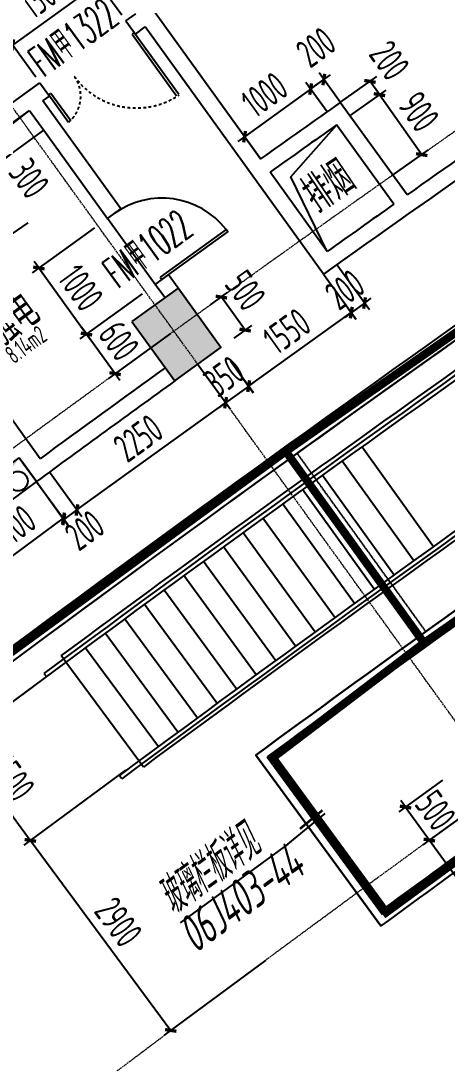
# Model space of a CAD drawing. Header units: millimetres. Extents: x 0 to 12095980, y -6694179 to 0.
# Drawn here: x 11596285 to 11601519, y -6452906 to -6440110 of the extents above; entities that cross this region are included whole.
import ezdxf
from ezdxf.enums import TextEntityAlignment as Align

# ---------------------------------------------------------------- set-up
doc = ezdxf.new("R2010")
doc.units = ezdxf.units.MM
doc.header["$LTSCALE"] = 10
for name, pattern in [('A1-RG-AXIS$0$CENTER', [50.8, 31.75, -6.35, 6.35, -6.35]), ('A1-RI-F2$0$Dash', [6, 3, -3]), ('A1-RI-F2$0$DASHDOT', [1, 0.5, -0.25, 0, -0.25]), ('A1-RI-F2$0$HIDDEN2', [0.1875, 0.125, -0.0625])]:
    doc.linetypes.add(name, pattern=pattern)
for name, color, linetype in [('A1-RD-2F$0$A-GLAZ', 140, 'Continuous'), ('A1-RD-2F$0$A-louban', 5, 'Continuous'), ('A1-RG-AXIS$0$A-COLU-HATH', 8, 'Continuous'), ('A1-RG-AXIS$0$A-COLUMN', 7, 'Continuous'), ('A1-RI-F2$0$0M-防火分区、防烟分区', 30, 'A1-RI-F2$0$DASHDOT'), ('A1-RI-F2$0$0P-FE-FH-P', 41, 'A1-RI-F2$0$YJdef_FE-FH_LINE_F'), ('A1-RI-F2$0$0P-FE-HY(消火栓)', 21, 'Continuous'), ('A1-RI-F2$0$A-DIMS-1：100', 1, 'Continuous'), ('A1-RI-F2$0$A-DOOR', 32, 'Continuous'), ('A1-RI-F2$0$A-FUZHUXIAN', 55, 'A1-RI-F2$0$HIDDEN2'), ('A1-RI-F2$0$A-HOLE', 2, 'Continuous'), ('A1-RI-F2$0$A-STRS', 50, 'Continuous'), ('A1-RI-F2$0$A-STRS-HRAL', 3, 'Continuous'), ('A1-RI-F2$0$A-SYMB', 4, 'Continuous'), ('A1-RI-F2$0$A-SYMB-AREA', 4, 'Continuous'), ('A1-RI-F2$0$A-SYMB-NAME', 4, 'Continuous'), ('A1-RI-F2$0$A-TEXT', 4, 'Continuous'), ('A1-RI-F2$0$A-TEXT1', 4, 'Continuous'), ('A1-RI-F2$0$A-WALL', 7, 'Continuous'), ('A1-RI-F2$0$N-SYMB-DOOR', 13, 'Continuous'), ('A1-RI-F2$0$N-SYMB-DOOR1', 13, 'Continuous'), ('A1-RI-F2$0$N-SYMB-DOOR2', 13, 'Continuous')]:
    doc.layers.add(name, color=color, linetype=linetype)
doc.layers.add('A1-RG-AXIS$0$A-GRID', color=1, linetype='A1-RG-AXIS$0$CENTER', lineweight=9)
doc.styles.add('A1-RI-F2$0$ECADI', font='gbeitc.shx', dxfattribs={"width": 0.7, "bigfont": 'gbcbig.shx'})
doc.styles.add('A1-RI-F2$0$ECADI-SYM', font='simplex.shx', dxfattribs={"width": 0.7, "bigfont": 'hztxt.shx'})
doc.styles.add('A1-RI-F2$0$hz1', font='hzs.shx', dxfattribs={"width": 0.75, "bigfont": 'hztxt.shx'})
doc.styles.add('A1-RI-F2$0$XD2008', font='xd-hzs.shx', dxfattribs={"width": 0.7, "bigfont": 'xd-hztxt.shx'})
doc.linetypes.add('A1-RI-F2$0$YJdef_FE-FH_LINE_F', pattern='A,4,-0.2,["F",A1-RI-F2$0$hz1,S=0.2,R=0,X=-0.1,Y=-0.1],-0.1', length=4.3)
doc.dimstyles.new('A1-RI-F2$0$XD100$0', dxfattribs={"dimscale": 100, "dimtxt": 3.5, "dimasz": 2, "dimexe": 1, "dimexo": 2, "dimgap": 1, "dimtad": 1, "dimdec": 0, "dimdsep": 46, "dimtxsty": 'A1-RI-F2$0$XD2008', "dimblk1": 'A1-RI-F2$0$_ArchTick', "dimblk2": 'A1-RI-F2$0$_ArchTick', "dimsah": 1, "dimcen": 2.5, "dimclrd": 1, "dimclre": 1, "dimclrt": 4, "dimaunit": 1, "dimadec": 0, "dimazin": 0, "dimtfac": 1, "dimtdec": 0, "dimtix": 1, "dimtmove": 2, "dimatfit": 3, "dimfxl": 1, "dimtolj": 1, "dimtzin": 0, "dimarcsym": 0})

# ---------------------------------------------------------------- blocks, each defined once
blk = doc.blocks.new('A1-RI-F2$0$A-X-D2-60$0$d1000')
at = {"layer": 'A1-RI-F2$0$A-DOOR'}
blk.add_lwpolyline([(1257258, 175907), (1257258, 175942), (1256258, 175942), (1256258, 175907)], close=True, dxfattribs=at)
blk.add_arc((1257258, 175942), 1000, 182.0058, 269.9549, dxfattribs=at)
blk = doc.blocks.new('A1-RI-F2$0$_ArchTick')
at = {"color": 0, "linetype": 'ByBlock', "const_width": 0.4}
blk.add_lwpolyline([(-0.5, -0.5), (0.5, 0.5)], dxfattribs=at)
blk = doc.blocks.new('*D272')
at = {"layer": 'A1-RI-F2$0$A-DIMS-1：100', "color": 1, "linetype": 'ByBlock', "lineweight": -2, "transparency": 16777216}
for p, q in [((11600044, -6441226), (11599785, -6440866)), ((11599843, -6440947), (11599924, -6440889)), ((11599843, -6440947), (11599032, -6441532)), ((11599233, -6441811), (11598974, -6441451)), ((11599032, -6441532), (11598951, -6441591))]:
    blk.add_line(p, q, dxfattribs=at)
at = {"layer": 'A1-RI-F2$0$A-DIMS-1：100', "color": 1, "linetype": 'ByBlock', "lineweight": -2, "transparency": 16777216, "xscale": 100, "yscale": 100, "zscale": 100}
for p, rotation in [((11599843, -6440947), 215.8112154456877), ((11599032, -6441532), 35.81121544568762)]:
    blk.add_blockref('A1-RI-F2$0$_ArchTick', p, dxfattribs=dict(at, rotation=rotation))
at = {"layer": 'A1-RI-F2$0$A-DIMS-1：100', "color": 4, "linetype": 'ByBlock', "transparency": 16777216, "insert": (11599277, -6441017), "char_height": 350, "attachment_point": 5, "rotation": 35.8112, "style": 'A1-RI-F2$0$XD2008'}
blk.add_mtext('\\A1;1000', dxfattribs=at)
blk = doc.blocks.new('*D273')
at = {"layer": 'A1-RI-F2$0$A-DIMS-1：100', "color": 1, "linetype": 'ByBlock', "lineweight": -2, "transparency": 16777216}
for p, q in [((11600206, -6441109), (11599947, -6440749)), ((11600044, -6441226), (11599785, -6440866)), ((11599843, -6440947), (11600005, -6440830)), ((11600005, -6440830), (11600086, -6440772)), ((11599843, -6440947), (11599762, -6441006))]:
    blk.add_line(p, q, dxfattribs=at)
at = {"layer": 'A1-RI-F2$0$A-DIMS-1：100', "color": 1, "linetype": 'ByBlock', "lineweight": -2, "transparency": 16777216, "xscale": 100, "yscale": 100, "zscale": 100}
for p, rotation in [((11600005, -6440830), 215.8112154455479), ((11599843, -6440947), 35.81121544554795)]:
    blk.add_blockref('A1-RI-F2$0$_ArchTick', p, dxfattribs=dict(at, rotation=rotation))
at = {"layer": 'A1-RI-F2$0$A-DIMS-1：100', "color": 4, "linetype": 'ByBlock', "transparency": 16777216, "insert": (11599908, -6440434), "char_height": 350, "attachment_point": 5, "rotation": 35.8112, "style": 'A1-RI-F2$0$XD2008'}
blk.add_mtext('\\A1;200', dxfattribs=at)
blk = doc.blocks.new('*D274')
at = {"layer": 'A1-RI-F2$0$A-DIMS-1：100', "color": 1, "linetype": 'ByBlock', "lineweight": -2, "transparency": 16777216}
for p, q in [((11600208, -6441110), (11600654, -6440795)), ((11600688, -6441016), (11600572, -6440853)), ((11600324, -6441274), (11600769, -6440959))]:
    blk.add_line(p, q, dxfattribs=at)
at = {"layer": 'A1-RI-F2$0$A-DIMS-1：100', "color": 1, "linetype": 'ByBlock', "lineweight": -2, "transparency": 16777216, "xscale": 100, "yscale": 100, "zscale": 100}
for p, rotation in [((11600572, -6440853), 125.245252925967), ((11600688, -6441016), 305.245252925967)]:
    blk.add_blockref('A1-RI-F2$0$_ArchTick', p, dxfattribs=dict(at, rotation=rotation))
at = {"layer": 'A1-RI-F2$0$A-DIMS-1：100', "color": 4, "linetype": 'ByBlock', "transparency": 16777216, "insert": (11600811, -6440596), "char_height": 350, "attachment_point": 5, "rotation": 305.2453, "style": 'A1-RI-F2$0$XD2008'}
blk.add_mtext('\\A1;200', dxfattribs=at)
blk = doc.blocks.new('*D275')
at = {"layer": 'A1-RI-F2$0$A-DIMS-1：100', "color": 1, "linetype": 'ByBlock', "lineweight": -2, "transparency": 16777216}
for p, q in [((11600324, -6441274), (11600769, -6440959)), ((11600688, -6441016), (11601207, -6441752)), ((11600843, -6442009), (11601289, -6441694))]:
    blk.add_line(p, q, dxfattribs=at)
at = {"layer": 'A1-RI-F2$0$A-DIMS-1：100', "color": 1, "linetype": 'ByBlock', "lineweight": -2, "transparency": 16777216, "xscale": 100, "yscale": 100, "zscale": 100}
for p, rotation in [((11600688, -6441016), 125.237551071963), ((11601207, -6441752), 305.237551071963)]:
    blk.add_blockref('A1-RI-F2$0$_ArchTick', p, dxfattribs=dict(at, rotation=rotation))
at = {"layer": 'A1-RI-F2$0$A-DIMS-1：100', "color": 4, "linetype": 'ByBlock', "transparency": 16777216, "insert": (11601172, -6441225), "char_height": 350, "attachment_point": 5, "rotation": 305.2376, "style": 'A1-RI-F2$0$XD2008'}
blk.add_mtext('\\A1;900', dxfattribs=at)
blk = doc.blocks.new('*D277')
at = {"layer": 'A1-RI-F2$0$A-DIMS-1：100', "color": 1, "linetype": 'ByBlock', "lineweight": -2, "transparency": 16777216}
for p, q in [((11600118, -6443381), (11600399, -6443774)), ((11599081, -6444595), (11600341, -6443692)), ((11598858, -6444283), (11599139, -6444676))]:
    blk.add_line(p, q, dxfattribs=at)
at = {"layer": 'A1-RI-F2$0$A-DIMS-1：100', "color": 1, "linetype": 'ByBlock', "lineweight": -2, "transparency": 16777216, "xscale": 100, "yscale": 100, "zscale": 100}
for p, rotation in [((11600341, -6443692), 35.60200396612282), ((11599081, -6444595), 215.6020039661228)]:
    blk.add_blockref('A1-RI-F2$0$_ArchTick', p, dxfattribs=dict(at, rotation=rotation))
at = {"layer": 'A1-RI-F2$0$A-DIMS-1：100', "color": 4, "linetype": 'ByBlock', "transparency": 16777216, "insert": (11599551, -6443920), "char_height": 350, "attachment_point": 5, "rotation": 35.602, "style": 'A1-RI-F2$0$XD2008'}
blk.add_mtext('\\A1;1550', dxfattribs=at)
blk = doc.blocks.new('*D278')
at = {"layer": 'A1-RI-F2$0$A-DIMS-1：100', "color": 1, "linetype": 'ByBlock', "lineweight": -2, "transparency": 16777216}
for p, q in [((11600165, -6443102), (11600564, -6443655)), ((11600002, -6443219), (11600401, -6443772)), ((11600505, -6443574), (11600343, -6443691)), ((11600505, -6443574), (11600586, -6443515)), ((11600343, -6443691), (11600262, -6443750))]:
    blk.add_line(p, q, dxfattribs=at)
at = {"layer": 'A1-RI-F2$0$A-DIMS-1：100', "color": 1, "linetype": 'ByBlock', "lineweight": -2, "transparency": 16777216, "xscale": 100, "yscale": 100, "zscale": 100}
for p, rotation in [((11600505, -6443574), 215.8112154458848), ((11600343, -6443691), 35.81121544588482)]:
    blk.add_blockref('A1-RI-F2$0$_ArchTick', p, dxfattribs=dict(at, rotation=rotation))
at = {"layer": 'A1-RI-F2$0$A-DIMS-1：100', "color": 4, "linetype": 'ByBlock', "transparency": 16777216, "insert": (11600263, -6443409), "char_height": 350, "attachment_point": 5, "rotation": 35.8112, "style": 'A1-RI-F2$0$XD2008'}
blk.add_mtext('\\A1;200', dxfattribs=at)
blk = doc.blocks.new('*D43')
at = {"layer": 'A1-RI-F2$0$A-DIMS-1：100', "color": 1, "linetype": 'ByBlock', "lineweight": -2, "transparency": 16777216}
for p, q in [((11598858, -6444283), (11599141, -6444674)), ((11598575, -6444487), (11598857, -6444879)), ((11599083, -6444593), (11598799, -6444798)), ((11599083, -6444593), (11599164, -6444535)), ((11598799, -6444798), (11598718, -6444857))]:
    blk.add_line(p, q, dxfattribs=at)
at = {"layer": 'A1-RI-F2$0$A-DIMS-1：100', "color": 1, "linetype": 'ByBlock', "lineweight": -2, "transparency": 16777216, "xscale": 100, "yscale": 100, "zscale": 100}
for p, rotation in [((11599083, -6444593), 215.8112154455651), ((11598799, -6444798), 35.81121544556513)]:
    blk.add_blockref('A1-RI-F2$0$_ArchTick', p, dxfattribs=dict(at, rotation=rotation))
at = {"layer": 'A1-RI-F2$0$A-DIMS-1：100', "color": 4, "linetype": 'ByBlock', "transparency": 16777216, "insert": (11598780, -6444473), "char_height": 350, "attachment_point": 5, "rotation": 35.8112, "style": 'A1-RI-F2$0$XD2008'}
blk.add_mtext('\\A1;350', dxfattribs=at)
blk = doc.blocks.new('*D122')
at = {"layer": 'A1-RI-F2$0$A-DIMS-1：100', "color": 1, "linetype": 'ByBlock', "lineweight": -2, "transparency": 16777216}
for p, q in [((11597188, -6442651), (11596425, -6443202)), ((11596506, -6443144), (11596447, -6443063)), ((11596506, -6443144), (11597091, -6443955)), ((11597773, -6443462), (11597010, -6444013)), ((11597091, -6443955), (11597149, -6444036))]:
    blk.add_line(p, q, dxfattribs=at)
at = {"layer": 'A1-RI-F2$0$A-DIMS-1：100', "color": 1, "linetype": 'ByBlock', "lineweight": -2, "transparency": 16777216, "xscale": 100, "yscale": 100, "zscale": 100}
for p, rotation in [((11596506, -6443144), 305.8112154446326), ((11597091, -6443955), 125.8112154446326)]:
    blk.add_blockref('A1-RI-F2$0$_ArchTick', p, dxfattribs=dict(at, rotation=rotation))
at = {"layer": 'A1-RI-F2$0$A-DIMS-1：100', "color": 4, "linetype": 'ByBlock', "transparency": 16777216, "insert": (11597021, -6443388), "char_height": 350, "attachment_point": 5, "rotation": 305.8112, "style": 'A1-RI-F2$0$XD2008'}
blk.add_mtext('\\A1;1000', dxfattribs=at)
blk = doc.blocks.new('*D123')
at = {"layer": 'A1-RI-F2$0$A-DIMS-1：100', "color": 1, "linetype": 'ByBlock', "lineweight": -2, "transparency": 16777216}
for p, q in [((11597773, -6443462), (11597010, -6444013)), ((11597091, -6443954), (11597032, -6443873)), ((11597091, -6443954), (11597442, -6444441)), ((11598124, -6443949), (11597360, -6444500)), ((11597442, -6444441), (11597500, -6444522))]:
    blk.add_line(p, q, dxfattribs=at)
at = {"layer": 'A1-RI-F2$0$A-DIMS-1：100', "color": 1, "linetype": 'ByBlock', "lineweight": -2, "transparency": 16777216, "xscale": 100, "yscale": 100, "zscale": 100}
for p, rotation in [((11597091, -6443954), 305.7834199531825), ((11597442, -6444441), 125.7834199531825)]:
    blk.add_blockref('A1-RI-F2$0$_ArchTick', p, dxfattribs=dict(at, rotation=rotation))
at = {"layer": 'A1-RI-F2$0$A-DIMS-1：100', "color": 4, "linetype": 'ByBlock', "transparency": 16777216, "insert": (11597489, -6444037), "char_height": 350, "attachment_point": 5, "rotation": 305.7834, "style": 'A1-RI-F2$0$XD2008'}
blk.add_mtext('\\A1;600', dxfattribs=at)
blk = doc.blocks.new('*D44')
at = {"layer": 'A1-RI-F2$0$A-DIMS-1：100', "color": 1, "linetype": 'ByBlock', "lineweight": -2, "transparency": 16777216}
for p, q in [((11598612, -6443598), (11598828, -6443442)), ((11599039, -6443906), (11598747, -6443501)), ((11598904, -6444004), (11599120, -6443848))]:
    blk.add_line(p, q, dxfattribs=at)
at = {"layer": 'A1-RI-F2$0$A-DIMS-1：100', "color": 1, "linetype": 'ByBlock', "lineweight": -2, "transparency": 16777216, "xscale": 100, "yscale": 100, "zscale": 100}
for p, rotation in [((11598747, -6443501), 125.7461277656089), ((11599039, -6443906), 305.7461277656089)]:
    blk.add_blockref('A1-RI-F2$0$_ArchTick', p, dxfattribs=dict(at, rotation=rotation))
at = {"layer": 'A1-RI-F2$0$A-DIMS-1：100', "color": 4, "linetype": 'ByBlock', "transparency": 16777216, "insert": (11599043, -6443420), "char_height": 350, "attachment_point": 5, "rotation": 305.7461, "style": 'A1-RI-F2$0$XD2008'}
blk.add_mtext('\\A1;500', dxfattribs=at)
blk = doc.blocks.new('A1-RI-F2$0$5erhfh')
at = {"layer": 'A1-RI-F2$0$A-SYMB-AREA', "style": 'A1-RI-F2$0$ECADI', "width": 0.7}
blk.add_attdef('340M2', text='', height=2.5, dxfattribs=at).set_placement((0, 1.25), align=Align.MIDDLE_LEFT)
at = {"layer": 'A1-RI-F2$0$A-SYMB-NAME', "style": 'A1-RI-F2$0$ECADI', "width": 0.7}
blk.add_attdef('CHINESENAME', (-12.29, 3.09), '', height=4.5, dxfattribs=at)
blk = doc.blocks.new('*D134')
at = {"layer": 'A1-RI-F2$0$A-DIMS-1：100', "color": 1, "linetype": 'ByBlock', "lineweight": -2, "transparency": 16777216}
for p, q in [((11598462, -6444332), (11598857, -6444879)), ((11596974, -6446115), (11598799, -6444798)), ((11596638, -6445648), (11597033, -6446196))]:
    blk.add_line(p, q, dxfattribs=at)
at = {"layer": 'A1-RI-F2$0$A-DIMS-1：100', "color": 1, "linetype": 'ByBlock', "lineweight": -2, "transparency": 16777216, "xscale": 100, "yscale": 100, "zscale": 100}
for p, rotation in [((11598799, -6444798), 35.81121544557475), ((11596974, -6446115), 215.8112154455747)]:
    blk.add_blockref('A1-RI-F2$0$_ArchTick', p, dxfattribs=dict(at, rotation=rotation))
at = {"layer": 'A1-RI-F2$0$A-DIMS-1：100', "color": 4, "linetype": 'ByBlock', "transparency": 16777216, "insert": (11597726, -6445233), "char_height": 350, "attachment_point": 5, "rotation": 35.8112, "style": 'A1-RI-F2$0$XD2008'}
blk.add_mtext('\\A1;2250', dxfattribs=at)
blk = doc.blocks.new('*D135')
at = {"layer": 'A1-RI-F2$0$A-DIMS-1：100', "color": 1, "linetype": 'ByBlock', "lineweight": -2, "transparency": 16777216}
for p, q in [((11596638, -6445648), (11597033, -6446196)), ((11596475, -6445765), (11596871, -6446313)), ((11596974, -6446115), (11596812, -6446232))]:
    blk.add_line(p, q, dxfattribs=at)
at = {"layer": 'A1-RI-F2$0$A-DIMS-1：100', "color": 1, "linetype": 'ByBlock', "lineweight": -2, "transparency": 16777216, "xscale": 100, "yscale": 100, "zscale": 100}
for p, rotation in [((11596812, -6446232), 215.8112154451398), ((11596974, -6446115), 35.81121544513988)]:
    blk.add_blockref('A1-RI-F2$0$_ArchTick', p, dxfattribs=dict(at, rotation=rotation))
at = {"layer": 'A1-RI-F2$0$A-DIMS-1：100', "color": 4, "linetype": 'ByBlock', "transparency": 16777216, "insert": (11597068, -6446364), "char_height": 350, "attachment_point": 5, "rotation": 35.8112, "style": 'A1-RI-F2$0$XD2008'}
blk.add_mtext('\\A1;200', dxfattribs=at)
blk = doc.blocks.new('*D140')
at = {"layer": 'A1-RI-F2$0$A-DIMS-1：100', "color": 1, "linetype": 'ByBlock', "lineweight": -2, "transparency": 16777216}
for p, q in [((11597569, -6449309), (11596321, -6450231)), ((11596402, -6450171), (11598125, -6452504)), ((11599292, -6451641), (11598044, -6452563))]:
    blk.add_line(p, q, dxfattribs=at)
at = {"layer": 'A1-RI-F2$0$A-DIMS-1：100', "color": 1, "linetype": 'ByBlock', "lineweight": -2, "transparency": 16777216, "xscale": 100, "yscale": 100, "zscale": 100}
for p, rotation in [((11596402, -6450171), 126.4576927272795), ((11598125, -6452504), 306.4576927272795)]:
    blk.add_blockref('A1-RI-F2$0$_ArchTick', p, dxfattribs=dict(at, rotation=rotation))
at = {"layer": 'A1-RI-F2$0$A-DIMS-1：100', "color": 4, "linetype": 'ByBlock', "transparency": 16777216, "insert": (11597484, -6451174), "char_height": 350, "attachment_point": 5, "rotation": 306.4577, "style": 'A1-RI-F2$0$XD2008'}
blk.add_mtext('\\A1;2900', dxfattribs=at)
blk = doc.blocks.new('*D141')
at = {"layer": 'A1-RI-F2$0$A-DIMS-1：100', "color": 1, "linetype": 'ByBlock', "lineweight": -2, "transparency": 16777216}
for p, q in [((11596678, -6448102), (11595430, -6449024)), ((11596401, -6450171), (11595510, -6448964)), ((11597569, -6449309), (11596321, -6450230))]:
    blk.add_line(p, q, dxfattribs=at)
at = {"layer": 'A1-RI-F2$0$A-DIMS-1：100', "color": 1, "linetype": 'ByBlock', "lineweight": -2, "transparency": 16777216, "xscale": 100, "yscale": 100, "zscale": 100}
for p, rotation in [((11595510, -6448964), 126.4382477705476), ((11596401, -6450171), 306.4382477705477)]:
    blk.add_blockref('A1-RI-F2$0$_ArchTick', p, dxfattribs=dict(at, rotation=rotation))
at = {"layer": 'A1-RI-F2$0$A-DIMS-1：100', "color": 4, "linetype": 'ByBlock', "transparency": 16777216, "insert": (11596177, -6449404), "char_height": 350, "attachment_point": 5, "rotation": 306.4382, "style": 'A1-RI-F2$0$XD2008'}
blk.add_mtext('\\A1;1500', dxfattribs=at)
blk = doc.blocks.new('*D46')
at = {"layer": 'A1-RI-F2$0$A-DIMS-1：100', "color": 1, "linetype": 'ByBlock', "lineweight": -2, "transparency": 16777216}
for p, q in [((11601464, -6449432), (11600927, -6449820)), ((11601008, -6449762), (11600949, -6449681)), ((11601008, -6449762), (11601301, -6450167)), ((11601757, -6449837), (11601220, -6450226)), ((11601301, -6450167), (11601359, -6450248))]:
    blk.add_line(p, q, dxfattribs=at)
at = {"layer": 'A1-RI-F2$0$A-DIMS-1：100', "color": 1, "linetype": 'ByBlock', "lineweight": -2, "transparency": 16777216, "xscale": 100, "yscale": 100, "zscale": 100}
for p, rotation in [((11601008, -6449762), 305.8775738633982), ((11601301, -6450167), 125.8775738633982)]:
    blk.add_blockref('A1-RI-F2$0$_ArchTick', p, dxfattribs=dict(at, rotation=rotation))
at = {"layer": 'A1-RI-F2$0$A-DIMS-1：100', "color": 4, "linetype": 'ByBlock', "transparency": 16777216, "insert": (11601377, -6449803), "char_height": 350, "attachment_point": 5, "rotation": 305.8776, "style": 'A1-RI-F2$0$XD2008'}
blk.add_mtext('\\A1;500', dxfattribs=at)
blk = doc.blocks.new('*D144')
at = {"layer": 'A1-RI-F2$0$A-DIMS-1：100', "color": 1, "linetype": 'ByBlock', "lineweight": -2, "transparency": 16777216}
for p, q in [((11601917, -6449721), (11601219, -6450225)), ((11603613, -6453369), (11601300, -6450167)), ((11604230, -6452923), (11603532, -6453427))]:
    blk.add_line(p, q, dxfattribs=at)
at = {"layer": 'A1-RI-F2$0$A-DIMS-1：100', "color": 1, "linetype": 'ByBlock', "lineweight": -2, "transparency": 16777216, "xscale": 100, "yscale": 100, "zscale": 100}
for p, rotation in [((11601300, -6450167), 125.8400798193442), ((11603613, -6453369), 305.8400798193442)]:
    blk.add_blockref('A1-RI-F2$0$_ArchTick', p, dxfattribs=dict(at, rotation=rotation))
at = {"layer": 'A1-RI-F2$0$A-DIMS-1：100', "color": 4, "linetype": 'ByBlock', "transparency": 16777216, "insert": (11602680, -6451607), "char_height": 350, "attachment_point": 5, "rotation": 305.8401, "style": 'A1-RI-F2$0$XD2008'}
blk.add_mtext('\\A1;3950', dxfattribs=at)
blk = doc.blocks.new('A1-RD-2F')
at = {"layer": 'A1-RD-2F$0$A-GLAZ', "ltscale": 0.25}
for radius, start, end in [(292800, 108.984813, 127.828852), (292500, 108.926088, 127.887577), (292500, 108.926088, 127.887577)]:
    blk.add_arc((11778729.3, -6694180.2), radius, start, end, dxfattribs=at)
at = {"layer": 'A1-RD-2F$0$A-louban'}
blk.add_lwpolyline([(11592585.5, -6454466.4), (11599153.7, -6462913.2, -0.0824084), (11683476.3, -6417307.1)], format="xyb", dxfattribs=at)
blk.add_lwpolyline([(11602211.1, -6450125.7, 0.0015459), (11600705.4, -6451221.8), (11599169, -6449124.3, -0.0088636), (11607955.7, -6442922.1), (11606439.4, -6440688.1, 0.0136054), (11592884.1, -6450451), (11592884.1, -6450451), (11594708.7, -6452832.7, 0.0022067), (11592585.5, -6454466.4), (11599153.7, -6462913.2, -0.0085073), (11607125.8, -6456937.6)], format="xyb", close=True, dxfattribs=at)
blk = doc.blocks.new('A1-RI-F2$0$进户门')
at = {"layer": 'A1-RI-F2$0$A-DOOR', "linetype": 'Continuous'}
for p, q in [((0, 0), (0, -383)), ((1200, 4), (1200, -860))]:
    blk.add_line(p, q, dxfattribs=at)
for points in [[(0, 0), (0, -383)], [(0, 0), (32, 0)], [(32, 0), (32, -383)], [(1168, 4), (1168, -860)], [(1200, 4), (1168, 4)], [(1200, 4), (1200, -860)]]:
    blk.add_lwpolyline(points, dxfattribs=at)
at = {"layer": 'A1-RI-F2$0$A-DOOR', "linetype": 'A1-RI-F2$0$Dash'}
for centre, radius, start, end in [((-25, -1), 383, 274.2492, 0.2101), ((1229, 4), 872, 180.2762, 268.0603)]:
    blk.add_arc(centre, radius, start, end, dxfattribs=at)
blk = doc.blocks.new('*D306')
at = {"layer": 'A1-RI-F2$0$A-DIMS-1：100', "color": 1, "linetype": 'ByBlock', "lineweight": -2, "transparency": 16777216}
for p, q in [((11597524, -6440040), (11597181, -6439565)), ((11596185, -6440407), (11597240, -6439646)), ((11596470, -6440801), (11596127, -6440326))]:
    blk.add_line(p, q, dxfattribs=at)
at = {"layer": 'A1-RI-F2$0$A-DIMS-1：100', "color": 1, "linetype": 'ByBlock', "lineweight": -2, "transparency": 16777216, "xscale": 100, "yscale": 100, "zscale": 100}
for p, rotation in [((11597240, -6439646), 35.81121544583134), ((11596185, -6440407), 215.8112154458313)]:
    blk.add_blockref('A1-RI-F2$0$_ArchTick', p, dxfattribs=dict(at, rotation=rotation))
at = {"layer": 'A1-RI-F2$0$A-DIMS-1：100', "color": 4, "linetype": 'ByBlock', "transparency": 16777216, "insert": (11596551, -6439803), "char_height": 350, "attachment_point": 5, "rotation": 35.8112, "style": 'A1-RI-F2$0$XD2008'}
blk.add_mtext('\\A1;1300', dxfattribs=at)
blk = doc.blocks.new('*D311')
at = {"layer": 'A1-RI-F2$0$A-DIMS-1：100', "color": 1, "linetype": 'ByBlock', "lineweight": -2, "transparency": 16777216}
for p, q in [((11595969, -6441515), (11595700, -6441709)), ((11595781, -6441650), (11595956, -6441894)), ((11596144, -6441758), (11595875, -6441952))]:
    blk.add_line(p, q, dxfattribs=at)
at = {"layer": 'A1-RI-F2$0$A-DIMS-1：100', "color": 1, "linetype": 'ByBlock', "lineweight": -2, "transparency": 16777216, "xscale": 100, "yscale": 100, "zscale": 100}
for p, rotation in [((11595781, -6441650), 125.811212836193), ((11595956, -6441894), 305.811212836193)]:
    blk.add_blockref('A1-RI-F2$0$_ArchTick', p, dxfattribs=dict(at, rotation=rotation))
at = {"layer": 'A1-RI-F2$0$A-DIMS-1：100', "color": 4, "linetype": 'ByBlock', "transparency": 16777216, "insert": (11596386, -6442045), "char_height": 350, "attachment_point": 5, "rotation": 305.8112, "style": 'A1-RI-F2$0$XD2008'}
blk.add_mtext('\\A1;300', dxfattribs=at)
blk = doc.blocks.new('*D342')
at = {"layer": 'A1-RI-F2$0$A-DIMS-1：100', "color": 1, "linetype": 'ByBlock', "lineweight": -2, "transparency": 16777216}
for p, q in [((11596200, -6447959), (11595193, -6448704)), ((11596438, -6448280), (11595431, -6449025)), ((11595512, -6448966), (11595274, -6448644))]:
    blk.add_line(p, q, dxfattribs=at)
at = {"layer": 'A1-RI-F2$0$A-DIMS-1：100', "color": 1, "linetype": 'ByBlock', "lineweight": -2, "transparency": 16777216, "xscale": 100, "yscale": 100, "zscale": 100}
for p, rotation in [((11595274, -6448644), 126.5135477294128), ((11595512, -6448966), 306.5135477294128)]:
    blk.add_blockref('A1-RI-F2$0$_ArchTick', p, dxfattribs=dict(at, rotation=rotation))
at = {"layer": 'A1-RI-F2$0$A-DIMS-1：100', "color": 4, "linetype": 'ByBlock', "transparency": 16777216, "insert": (11595246, -6449113), "char_height": 350, "attachment_point": 5, "rotation": 306.5135, "style": 'A1-RI-F2$0$XD2008'}
blk.add_mtext('\\A1;400', dxfattribs=at)
blk = doc.blocks.new('A1-RI-F2$0$mc')
at = {"layer": 'A1-RI-F2$0$N-SYMB-DOOR', "style": 'A1-RI-F2$0$ECADI-SYM', "width": 0.7}
for tag, p in [('门窗主编号1', (55.7, -311.3)), ('门窗主编号2', (667.6, -311.3))]:
    blk.add_attdef(tag, p, '', height=180, dxfattribs=at)
at = {"layer": 'A1-RI-F2$0$N-SYMB-DOOR', "style": 'A1-RI-F2$0$ECADI-SYM', "width": 0.7, "flags": 1}
for tag, p in [('洞口尺寸(宽X高)', (55.6, -717.2)), ('备注', (57.1, -921.2))]:
    blk.add_attdef(tag, p, '', height=180, dxfattribs=at)
at = {"layer": 'A1-RI-F2$0$N-SYMB-DOOR1', "style": 'A1-RI-F2$0$ECADI-SYM', "width": 0.7}
blk.add_attdef('门窗辅编号1', (55.7, -516.1), '', height=180, dxfattribs=at)
at = {"layer": 'A1-RI-F2$0$N-SYMB-DOOR2', "style": 'A1-RI-F2$0$ECADI-SYM', "width": 0.7}
blk.add_attdef('门窗辅编号2', (311.5, -516.1), '', height=180, dxfattribs=at)
blk = doc.blocks.new('A1-RI-F2$0$112')
at = {"layer": 'A1-RI-F2$0$0P-FE-HY(消火栓)'}
for p, q in [((-1145151, 724088), (-1144188, 723932)), ((-1144188, 723932), (-1144246, 723576)), ((-1144246, 723576), (-1145208, 723732))]:
    blk.add_line(p, q, dxfattribs=at)
blk.add_circle((-1144401, 723743), 120, dxfattribs=at)
blk.add_solid([(-1144188, 723932), (-1145151, 724088), (-1145208, 723732)], dxfattribs=at)
blk = doc.blocks.new('*D522')
at = {"layer": 'A1-RI-F2$0$A-DIMS-1：100', "color": 1, "linetype": 'ByBlock', "lineweight": -2, "transparency": 16777216}
for p, q in [((11596479, -6445768), (11596867, -6446298)), ((11595920, -6446867), (11596808, -6446217)), ((11595592, -6446418), (11595979, -6446947))]:
    blk.add_line(p, q, dxfattribs=at)
at = {"layer": 'A1-RI-F2$0$A-DIMS-1：100', "color": 1, "linetype": 'ByBlock', "lineweight": -2, "transparency": 16777216, "xscale": 100, "yscale": 100, "zscale": 100}
for p, rotation in [((11596808, -6446217), 36.21066590263182), ((11595920, -6446867), 216.2106659026318)]:
    blk.add_blockref('A1-RI-F2$0$_ArchTick', p, dxfattribs=dict(at, rotation=rotation))
at = {"layer": 'A1-RI-F2$0$A-DIMS-1：100', "color": 4, "linetype": 'ByBlock', "transparency": 16777216, "insert": (11596202, -6446320), "char_height": 350, "attachment_point": 5, "rotation": 36.2107, "style": 'A1-RI-F2$0$XD2008'}
blk.add_mtext('\\A1;1100', dxfattribs=at)
blk = doc.blocks.new('A1-RG-AXIS$0$colu')
at = {"layer": 'A1-RG-AXIS$0$A-COLU-HATH', "linetype": 'ByBlock'}
h = blk.add_hatch(color=256, dxfattribs=at)
h.paths.add_polyline_path([(11591264, -6433839), (11591159, -6433557), (11590222, -6433908), (11590400, -6434382)])
h.paths.add_polyline_path([(11582706, -6437301), (11582516, -6436795), (11581580, -6437146), (11581701, -6437474)])
h.paths.add_polyline_path([(11590472, -6449024), (11591080, -6449817), (11591635, -6449392), (11591027, -6448598)])
h.paths.add_polyline_path([(11597647, -6443800), (11598174, -6444530), (11598741, -6444120), (11598215, -6443391)])
h.paths.add_polyline_path([(11585545, -6442594), (11586154, -6443388), (11586709, -6442962), (11586101, -6442168)])
h.paths.add_polyline_path([(11592849, -6437150), (11593376, -6437880), (11593943, -6437471), (11593417, -6436741)])
h.paths.add_polyline_path([(11606395, -6455924), (11606921, -6456654), (11607489, -6456244), (11606962, -6455514)])
h.paths.add_polyline_path([(11601626, -6449315), (11602153, -6450044), (11602720, -6449635), (11602194, -6448905)])
edge = h.paths.add_edge_path()
edge.add_arc((11595249, -6454684), 425, 0, 360)
edge = h.paths.add_edge_path()
edge.add_arc((11600176, -6461115), 425, 0, 360)
h.paths.add_polyline_path([(11613307, -6451074), (11613812, -6451818), (11614392, -6451425), (11613886, -6450680)])
h.paths.add_polyline_path([(11620356, -6446424), (11620839, -6447183), (11621430, -6446806), (11620946, -6446047)])
h.paths.add_polyline_path([(11615974, -6439552), (11616458, -6440311), (11617048, -6439934), (11616564, -6439175)])
h.paths.add_polyline_path([(11608730, -6444330), (11609235, -6445075), (11609815, -6444682), (11609309, -6443937)])
h.paths.add_polyline_path([(11600306, -6431919), (11600812, -6432664), (11601391, -6432270), (11600885, -6431526)])
h.paths.add_polyline_path([(11607910, -6426904), (11608394, -6427663), (11608984, -6427286), (11608500, -6426527)])
h.paths.add_polyline_path([(11630302, -6423285), (11630693, -6423983), (11631129, -6423739), (11630739, -6423040)])
h.paths.add_polyline_path([(11626248, -6416039), (11626639, -6416737), (11627075, -6416493), (11626684, -6415795)])
h.paths.add_polyline_path([(11627535, -6441978), (11627997, -6442751), (11628598, -6442392), (11628136, -6441619)])
h.paths.add_polyline_path([(11634839, -6437741), (11635279, -6438526), (11635889, -6438184), (11635450, -6437399)])
h.paths.add_polyline_path([(11615655, -6422109), (11616117, -6422881), (11616718, -6422522), (11616256, -6421750)])
h.paths.add_polyline_path([(11619863, -6429147), (11620325, -6429919), (11620926, -6429560), (11620464, -6428788)])
h.paths.add_polyline_path([(11630859, -6430629), (11631299, -6431414), (11631910, -6431072), (11631470, -6430287)])
h.paths.add_polyline_path([(11627539, -6424694), (11627978, -6425480), (11628589, -6425138), (11628150, -6424353)])
h.paths.add_polyline_path([(11623353, -6434983), (11623815, -6435756), (11624415, -6435396), (11623953, -6434624)])
h.paths.add_polyline_path([(11623535, -6417538), (11623974, -6418324), (11624585, -6417982), (11624146, -6417197)])
h.paths.add_polyline_path([(11635339, -6420464), (11635756, -6421262), (11636376, -6420938), (11635960, -6420140)])
h.paths.add_polyline_path([(11645506, -6407138), (11645842, -6407864), (11645388, -6408074), (11645053, -6407348)])
h.paths.add_polyline_path([(11648218, -6414201), (11648554, -6414927), (11649008, -6414718), (11648672, -6413991)])
h.paths.add_polyline_path([(11649797, -6429904), (11650191, -6430713), (11650820, -6430407), (11650426, -6429597)])
h.paths.add_polyline_path([(11632163, -6412872), (11631542, -6413196), (11632283, -6414615), (11632904, -6414290)])
h.paths.add_polyline_path([(11648553, -6404923), (11647915, -6405211), (11648573, -6406669), (11649211, -6406381)])
h.paths.add_polyline_path([(11638488, -6426491), (11638905, -6427289), (11639525, -6426965), (11639108, -6426167)])
h.paths.add_polyline_path([(11646232, -6422575), (11646626, -6423384), (11647255, -6423078), (11646862, -6422268)])
h.paths.add_polyline_path([(11643258, -6416460), (11643651, -6417269), (11644281, -6416963), (11643887, -6416153)])
edge = h.paths.add_edge_path()
edge.add_arc((11640554, -6410101), 425, 0, 360)
h.paths.add_polyline_path([(11642262, -6433715), (11642678, -6434512), (11643299, -6434188), (11642882, -6433391)])
h.paths.add_polyline_path([(11657439, -6426310), (11657809, -6427131), (11658447, -6426843), (11658077, -6426022)])
h.paths.add_polyline_path([(11654086, -6418882), (11654456, -6419702), (11655094, -6419414), (11654724, -6418594)])
h.paths.add_polyline_path([(11659423, -6409141), (11659770, -6409971), (11660416, -6409702), (11660069, -6408871)])
h.paths.add_polyline_path([(11651288, -6412684), (11651658, -6413504), (11652296, -6413216), (11651926, -6412396)])
h.paths.add_polyline_path([(11672567, -6404095), (11672841, -6404846), (11673311, -6404675), (11673037, -6403924)])
h.paths.add_polyline_path([(11669749, -6396288), (11670092, -6397229), (11670562, -6397058), (11670219, -6396117)])
h.paths.add_polyline_path([(11678236, -6409178), (11678568, -6410121), (11679228, -6409889), (11678897, -6408946)])
h.paths.add_polyline_path([(11675949, -6402668), (11676281, -6403611), (11676941, -6403379), (11676610, -6402436)])
h.paths.add_polyline_path([(11662042, -6415416), (11662388, -6416247), (11663034, -6415977), (11662688, -6415147)])
h.paths.add_polyline_path([(11670094, -6412181), (11670417, -6413021), (11671070, -6412770), (11670748, -6411930)])
h.paths.add_polyline_path([(11656266, -6401573), (11656651, -6402496), (11657297, -6402226), (11656912, -6401304)])
h.paths.add_polyline_path([(11664718, -6398177), (11665077, -6399111), (11665730, -6398860), (11665372, -6397926)])
h.paths.add_polyline_path([(11667657, -6405832), (11667980, -6406673), (11668633, -6406422), (11668311, -6405582)])
h.paths.add_polyline_path([(11673265, -6395025), (11673596, -6395969), (11674256, -6395737), (11673925, -6394793)])
edge = h.paths.add_edge_path()
edge.add_arc((11681417, -6417175), 425, 0, 360)
h.paths.add_polyline_path([(11673015, -6419789), (11673338, -6420629), (11673991, -6420379), (11673669, -6419538)])
h.paths.add_polyline_path([(11665180, -6422938), (11665527, -6423769), (11666173, -6423499), (11665826, -6422668)])
at = {"layer": 'A1-RG-AXIS$0$A-COLUMN'}
blk.add_lwpolyline([(11597647, -6443800), (11598174, -6444530), (11598741, -6444120), (11598215, -6443391)], close=True, dxfattribs=at)
blk = doc.blocks.new('A1-RG-AXIS')
at = {"layer": 'A1-RG-AXIS$0$A-GRID', "linetype": 'A1-RG-AXIS$0$CENTER', "ltscale": 0.05}
blk.add_lwpolyline([(11682866.1, -6392336.6, 0.1037295), (11569674.9, -6456283.6, 0.1037295)], format="xyb", dxfattribs=at)
at = {"layer": 'A1-RG-AXIS$0$A-GRID', "ltscale": 0.05}
for points in [[(11690526.8, -6414141.5, 0.1045274), (11584753.6, -6473784.9)], [(11691982.8, -6418505.6, 0.1046378), (11587756.3, -6477270.1)]]:
    blk.add_lwpolyline(points, format="xyb", dxfattribs=at)
at = {"layer": 'A1-RG-AXIS$0$A-GRID', "linetype": 'A1-RG-AXIS$0$CENTER', "ltscale": 0.05}
blk.add_lwpolyline([(11612502.7, -6463791.2), (11588159.5, -6430052.4)], dxfattribs=at)
blk.add_arc((11778731.9, -6694178.6), 308600, 107.574373, 131.323037, dxfattribs=at)
at = {"layer": 'A1-RG-AXIS$0$A-GRID', "ltscale": 0.05}
blk.add_arc((11778731.9, -6694178.6), 301700, 107.53359, 131.336201, dxfattribs=at)
at = {"layer": 'A1-RG-AXIS$0$A-COLU-HATH', "linetype": 'ByBlock'}
blk.add_blockref('A1-RG-AXIS$0$colu', (0, 0), dxfattribs=at)
blk = doc.blocks.new('A1-RI-F2$0$ECADI-TAG-HGHT（国标）')
at = {"color": 1}
blk.add_line((-2.12, 2.12), (11.77, 2.12), dxfattribs=at)
at = {"color": 1, "const_width": 0.5}
blk.add_lwpolyline([(-2.12, 2.12), (0, 0), (2.12, 2.12)], dxfattribs=at)
at = {"color": 1}
blk.add_point((-1.48, 4.6), dxfattribs=at)
at = {"style": 'A1-RI-F2$0$XD2008', "width": 0.7}
blk.add_attdef('FL', text='', height=3, dxfattribs=at).set_placement((-2.69, 2.97), align=Align.RIGHT)
for tag, p in [('F.F.L.', (2.28, 2.97)), ('T.O.S.', (2.28, -1.1))]:
    blk.add_attdef(tag, p, '', height=3, dxfattribs=at)
blk = doc.blocks.new('A1-RI-F2')
at = {"layer": 'A1-RI-F2$0$0M-防火分区、防烟分区', "const_width": 100}
blk.add_lwpolyline([(11599538, -6445395.4, -0.0211339), (11621180.6, -6431155.5), (11622668.8, -6433644.6, 0.02113), (11601234.9, -6447747.1)], format="xyb", close=True, dxfattribs=at)
for points in [[(11601234.9, -6447747.1), (11599538, -6445395.4), (11592793.7, -6450333.1)], [(11602152.5, -6450044.4), (11602152.5, -6450044.4), (11600770.5, -6451056.7), (11599378.7, -6449156.7), (11601234.9, -6447747.2)]]:
    blk.add_lwpolyline(points, dxfattribs=at)
at = {"layer": 'A1-RI-F2$0$A-FUZHUXIAN', "ltscale": 15}
blk.add_lwpolyline([(11697385.2, -6408952.1, 0.0114998), (11684356.2, -6412994.1), (11685659.5, -6416881.5, 0.0845607), (11599102.5, -6463333.2), (11592167, -6454412), (11594287.7, -6452776.4, 0), (11592699.6, -6450703.6, 0.0170298), (11576443.9, -6463978.8), (11589775.5, -6479462.1, -0.111917), (11700888.4, -6418975.6, -0.111917)], format="xyb", dxfattribs=at)
at = {"layer": 'A1-RI-F2$0$A-FUZHUXIAN', "ltscale": 2}
blk.add_lwpolyline([(11599677.7, -6445418, -0.0209706), (11621146.2, -6431292.7), (11622531.7, -6433610.1, 0.0209655), (11601257.5, -6447607.6)], format="xyb", close=True, dxfattribs=at)
at = {"layer": 'A1-RI-F2$0$A-HOLE'}
for points in [[(11594622.9, -6442855.8), (11594601.1, -6442602.6), (11596391.3, -6441209.9)], [(11600047.6, -6442939.9), (11599598.9, -6442023.6), (11600160.2, -6441389)]]:
    blk.add_lwpolyline(points, dxfattribs=at)
at = {"layer": 'A1-RI-F2$0$A-STRS'}
for p, q in [((11600473.8, -6445338.8), (11601351.6, -6446563.9)), ((11601108.7, -6446738), (11600229.5, -6445514)), ((11599986.7, -6445688.5), (11600866.9, -6446911.8)), ((11600624.9, -6447086.2), (11599743.4, -6445863.7)), ((11599500.3, -6446039.1), (11600383, -6447260.8)), ((11600141.2, -6447435.6), (11599257.4, -6446214.7)), ((11599014.6, -6446390.6), (11599899.7, -6447610.7)), ((11599658.7, -6447785.6), (11598772.7, -6446566.3)), ((11598529.5, -6446743.2), (11599417.1, -6447961.5)), ((11599176, -6448137.3), (11598287.3, -6446919.8)), ((11598045.9, -6447096.1), (11598935.6, -6448313)), ((11598694.9, -6448489.2), (11597804, -6447273.2)), ((11597562.3, -6447450.5), (11598454.4, -6448665.7)), ((11598214, -6448842.4), (11597320.7, -6447628.1)), ((11597079.3, -6447805.9), (11597973.8, -6449019.3)), ((11597734.2, -6449196.2), (11596838.8, -6447983.4))]:
    blk.add_line(p, q, dxfattribs=at)
at = {"layer": 'A1-RI-F2$0$A-STRS-HRAL', "ltscale": 0.25}
for p, q in [((11596838.8, -6447983.4), (11596779.4, -6447902.9)), ((11596568.8, -6448120.9), (11596598.5, -6448161.1)), ((11597789.2, -6449270.5), (11597734.1, -6449196.1)), ((11599169, -6449124.3), (11600705.4, -6451221.8)), ((11599308.8, -6449145.9), (11600727, -6451082.1)), ((11599378.7, -6449156.7), (11600737.8, -6451012.2)), ((11597494.7, -6449373.1), (11597524.5, -6449413.3))]:
    blk.add_line(p, q, dxfattribs=at)
for centre, radius, start, end in [((11778731.9, -6694178.6), 306650, 124.175139, 127.326412), ((11778731.9, -6694178.6), 306600, 124.184485, 127.326391), ((11778731.9, -6694178.6), 306500, 124.231225, 127.326348), ((11778731.9, -6694178.6), 306150, 124.184512, 126.513542), ((11778731.9, -6694178.6), 306100, 124.175156, 126.513548), ((11778731.9, -6694178.6), 306200, 124.203221, 126.457597), ((11778763.9, -6694164.2), 304600, 124.181697, 126.520151), ((11778763.9, -6694164.2), 304550, 124.191106, 126.520157), ((11778731.9, -6694178.6), 304500, 124.20343, 126.457693), ((11778731.9, -6694178.6), 303800, 124.203516, 126.232), ((11778731.9, -6694178.6), 303700, 124.184663, 126.213137), ((11778731.9, -6694178.6), 303650, 124.175232, 126.203701), ((11778731.9, -6694178.6), 301300, 125.877772, 126.213062), ((11778731.9, -6694178.6), 301350, 125.877772, 126.203557), ((11778731.9, -6694178.6), 301200, 125.877772, 126.232081)]:
    blk.add_arc(centre, radius, start, end, dxfattribs=at)
at = {"layer": 'A1-RI-F2$0$A-TEXT'}
for q in [(11600020.2, -6449839.5), (11598241.9, -6451184.3)]:
    blk.add_line((11599561.9, -6450217.4), q, dxfattribs=at)
at = {"layer": 'A1-RI-F2$0$A-TEXT', "const_width": 30}
blk.add_lwpolyline([(11599711.1, -6450029.6), (11599988.4, -6449800.9)], dxfattribs=at)
at = {"layer": 'A1-RI-F2$0$A-WALL', "linetype": 'ByBlock'}
for p, q in [((11599228.4, -6441804.5), (11594839.2, -6435721.2)), ((11597574.2, -6440109.8), (11597695.8, -6440022.1)), ((11597574.2, -6440109.8), (11597691.2, -6440272)), ((11597691.2, -6440272), (11597812.8, -6440184.3)), ((11600001.7, -6443218), (11597812.8, -6440184.3)), ((11595303.5, -6441748.2), (11596519.9, -6440870.5)), ((11596519.9, -6440870.5), (11596637, -6441032.7)), ((11596553.6, -6441092.8), (11596637, -6441032.7)), ((11597512.6, -6442417.4), (11596553.6, -6441092.8)), ((11601026.9, -6442246.2), (11600207.6, -6441110.7)), ((11594447.3, -6442612.5), (11596391.3, -6441209.9)), ((11596391.3, -6441209.9), (11596566.8, -6441453.2)), ((11596472.7, -6441317.8), (11596472.6, -6441317.8)), ((11596472.7, -6441317.8), (11596472.6, -6441317.8)), ((11596472.7, -6441317.8), (11596472.6, -6441317.8)), ((11596472.7, -6441317.8), (11596472.6, -6441317.8)), ((11600863.4, -6442361.5), (11600161.2, -6441388.3)), ((11594622.9, -6442855.8), (11596566.8, -6441453.2)), ((11596566.8, -6441453.2), (11597350.5, -6442534.4)), ((11600047.6, -6442939.9), (11599345.4, -6441966.7)), ((11597350.5, -6442534.4), (11597512.6, -6442417.4)), ((11596520.6, -6445486), (11594622.9, -6442855.8)), ((11597935.6, -6443345.3), (11598097.8, -6443228.3)), ((11598214.8, -6443390.5), (11598097.8, -6443228.3)), ((11598052.6, -6443507.5), (11597935.6, -6443345.3)), ((11596476.3, -6445766.4), (11596265.7, -6445474.5))]:
    blk.add_line(p, q, dxfattribs=at)
for centre, radius, start, end in [((11778731.9, -6694178.6), 308300.2, 124.547008, 125.197918), ((11778731.9, -6694178.6), 308100.2, 124.509839, 125.45788), ((11778765.8, -6694154.5), 309700.2, 125.208388, 125.430401), ((11778765.8, -6694154.5), 309500.2, 125.245025, 125.430155), ((11774940.1, -6688747.9), 301676.9, 125.241928, 125.431859), ((11778731.9, -6694178.6), 308300.2, 125.876261, 126.229368), ((11778731.9, -6694178.6), 308100.2, 125.876303, 126.266834)]:
    blk.add_arc(centre, radius, start, end, dxfattribs=at)
at = {"layer": 'A1-RI-F2$0$N-SYMB-DOOR', "linetype": 'ByBlock'}
blk.add_line((11597935.6, -6443345.3), (11597350.5, -6442534.4), dxfattribs=at)
at = {"color": 3, "linetype": 'ByBlock'}
blk.add_blockref('A1-RD-2F', (0, 0), dxfattribs=at)
at = {"linetype": 'ByBlock'}
blk.add_blockref('A1-RG-AXIS', (0, 0), dxfattribs=at)
at = {"layer": 'A1-RI-F2$0$0P-FE-FH-P', "rotation": 45.70685296929398}
blk.add_blockref('A1-RI-F2$0$112', (12913455.9, -6132037.2), dxfattribs=at)
at = {"layer": 'A1-RI-F2$0$A-DOOR', "xscale": 1.08333824163255, "yscale": 1.08333824163255, "zscale": 1.08333824163255, "rotation": 35.84977862618318}
blk.add_blockref('A1-RI-F2$0$进户门', (11596626.5, -6441018.1), dxfattribs=at)
at = {"layer": 'A1-RI-F2$0$A-DOOR', "rotation": 215.8996995997274}
blk.add_blockref('A1-RI-F2$0$A-X-D2-60$0$d1000', (12513285.6, -5563550), dxfattribs=at)
at = {"layer": 'A1-RI-F2$0$A-SYMB', "xscale": 99.99999999992193, "yscale": 99.99999999992193, "zscale": 99.99999999992193, "rotation": 34.16579703382205}
blk.add_blockref('A1-RI-F2$0$ECADI-TAG-HGHT（国标）', (11595517.8, -6443427.4), dxfattribs=at).add_auto_attribs({'F.F.L.': '5.150'})
at = {"layer": 'A1-RI-F2$0$A-SYMB-NAME'}
ref = blk.add_blockref('A1-RI-F2$0$5erhfh', (11600705.4, -6442211.9), dxfattribs=dict(at, xscale=64.28571428528592, yscale=64.28571428528592, zscale=64.28571428528592, rotation=34.15907463524456))
ref.add_attrib('CHINESENAME', '排烟', (11599940.1, -6442491.3), dxfattribs={"height": 450, "rotation": 34.15907, "style": 'A1-RI-F2$0$XD2008', "width": 0.7})
ref = blk.add_blockref('A1-RI-F2$0$5erhfh', (11596833.4, -6443820.8), dxfattribs=dict(at, xscale=64.28571428577703, yscale=64.28571428577703, zscale=64.28571428577703, rotation=36.00108641311486))
ref.add_attrib('340M2', '8.14m2', (11596199.2, -6444330.4), dxfattribs={"layer": 'A1-RI-F2$0$A-SYMB-AREA', "height": 225, "rotation": 36.00109, "style": 'A1-RI-F2$0$XD2008', "width": 0.7})
ref.add_attrib('CHINESENAME', '强电', (11596077.5, -6444124.8), dxfattribs={"height": 450, "rotation": 36.00109, "style": 'A1-RI-F2$0$XD2008', "width": 0.7})
at = {"layer": 'A1-RI-F2$0$N-SYMB-DOOR'}
ref = blk.add_blockref('A1-RI-F2$0$mc', (11596224.8, -6440481.3), dxfattribs=dict(at, xscale=1.499999998903232, yscale=1.499999998903232, rotation=36.08994805160191))
ref.add_attrib('门窗主编号1', 'FM甲1322', (11596567.3, -6440809.4), dxfattribs={"height": 375, "rotation": 36.08995, "style": 'A1-RI-F2$0$ECADI-SYM', "width": 0.5})
ref = blk.add_blockref('A1-RI-F2$0$mc', (11597137.6, -6443075.1), dxfattribs=dict(at, xscale=1.499999998903232, yscale=1.499999998903232, rotation=36.08994805160191))
ref.add_attrib('门窗主编号1', 'FM甲1022', (11597480.1, -6443403.2), dxfattribs={"height": 375, "rotation": 36.08995, "style": 'A1-RI-F2$0$ECADI-SYM', "width": 0.5})
at = {"layer": 'A1-RI-F2$0$A-TEXT', "style": 'A1-RI-F2$0$ECADI', "width": 0.7}
for s, p in [('玻璃栏板详见', (11598173.5, -6451106.1, 0)), ('06J403-44', (11598430, -6451565.3, 0))]:
    blk.add_text(s, height=450, rotation=36.22257, dxfattribs=at).set_placement(p)
at = {"layer": 'A1-RI-F2$0$A-TEXT1', "style": 'A1-RI-F2$0$ECADI', "width": 0.7}
for tag, p in [('（-0.050）', (11749732.1, -6422418.7)), ('（结构标高）', (11757640.8, -6422418.7))]:
    blk.add_attdef(tag, p, '', height=375, dxfattribs=at)
at = {"layer": 'A1-RI-F2$0$A-DIMS-1：100', "color": 3, "linetype": 'ByBlock'}
for p1, p2, distance, picture, middle in [((11596586.9, -6440963.4), (11597641.2, -6440202.7), 686.5, '*D306', (11596551.5, -6439803.3)), ((11600161.2, -6441388.3), (11599350.3, -6441973.4), -543.8, '*D272', (11599276.7, -6441016.8)), ((11600160.2, -6441389), (11600679.7, -6442124.3), 645.9, '*D275', (11601172.1, -6441225.4)), ((11597350.5, -6442534.4), (11597935.6, -6443345.3), -1041.5, '*D122', (11597021.4, -6443388.3)), ((11600047.6, -6442939.9), (11599885.4, -6443056.9), 781.9, '*D278', (11600263.1, -6443409.5)), ((11598741.4, -6444120.4), (11600001.7, -6443218), -583.3, '*D277', (11599551, -6443919.8)), ((11597935.6, -6443345.3), (11598286.4, -6443832.1), -1041.5, '*D123', (11597489.2, -6444036.9)), ((11598741.4, -6444120.4), (11598457.6, -6444325.1), 583.3, '*D43', (11598779.8, -6444472.7)), ((11596520.6, -6445486), (11598345.2, -6444169.5), -775.2, '*D134', (11597725.6, -6445233.4)), ((11595473.7, -6446256.7), (11596361.2, -6445606.9), -756.1, '*D522', (11596201.6, -6446320)), ((11597729.8, -6449190.1), (11596838.8, -6447983.4), 1651.2, '*D141', (11596177.1, -6449404.1)), ((11597729.8, -6449190.1), (11599453, -6451522.6), -1651.3, '*D140', (11597484.5, -6451174.2)), ((11601625.9, -6449314.5), (11601919.1, -6449719.8), -763, '*D46', (11601377.1, -6449803.2)), ((11604391.9, -6452806.3), (11602079.1, -6449604.2), 960.6, '*D144', (11602679.7, -6451606.7))]:
    dim = blk.add_aligned_dim(p1=p1, p2=p2, distance=distance, dimstyle='A1-RI-F2$0$XD100$0', override={"dimasz": 1}, dxfattribs=at)
    dim.commit()
    dim.dimension.update_dxf_attribs({"geometry": picture, "text_midpoint": middle})
for base, p1, p2, angle, picture, middle in [((11600005.2, -6440830.3), (11600161.2, -6441388.3), (11600323.4, -6441271.3), 35.81122, '*D273', (11599907.7, -6440433.6)), ((11600572.2, -6440853), (11600160.2, -6441389), (11600044.8, -6441225.7), 125.24525, '*D274', (11600810.8, -6440596.1)), ((11595956.4, -6441893.6), (11596130.8, -6441397.9), (11596306.4, -6441641.1), 305.81121, '*D311', (11596385.7, -6442045.3)), ((11598746.8, -6443500.6), (11598741.4, -6444120.4), (11598449.4, -6443714.7), 125.74613, '*D44', (11599042.6, -6443419.8)), ((11596812, -6446231.7), (11596520.6, -6445486), (11596358.4, -6445603), 215.81122, '*D135', (11597067.8, -6446363.6)), ((11595273.6, -6448644.3), (11596598.5, -6448161.1), (11596360.5, -6447839.6), 126.51355, '*D342', (11595246.1, -6449113.1))]:
    dim = blk.add_linear_dim(base=base, p1=p1, p2=p2, angle=angle, dimstyle='A1-RI-F2$0$XD100$0', override={"dimasz": 1}, dxfattribs=at)
    dim.commit()
    dim.dimension.update_dxf_attribs({"geometry": picture, "text_midpoint": middle, "dimtype": 129})

msp = doc.modelspace()

# ---------------------------------------------------------------- block references
msp.add_blockref('A1-RI-F2', (0, 0))

doc.saveas('drawing.dxf')
